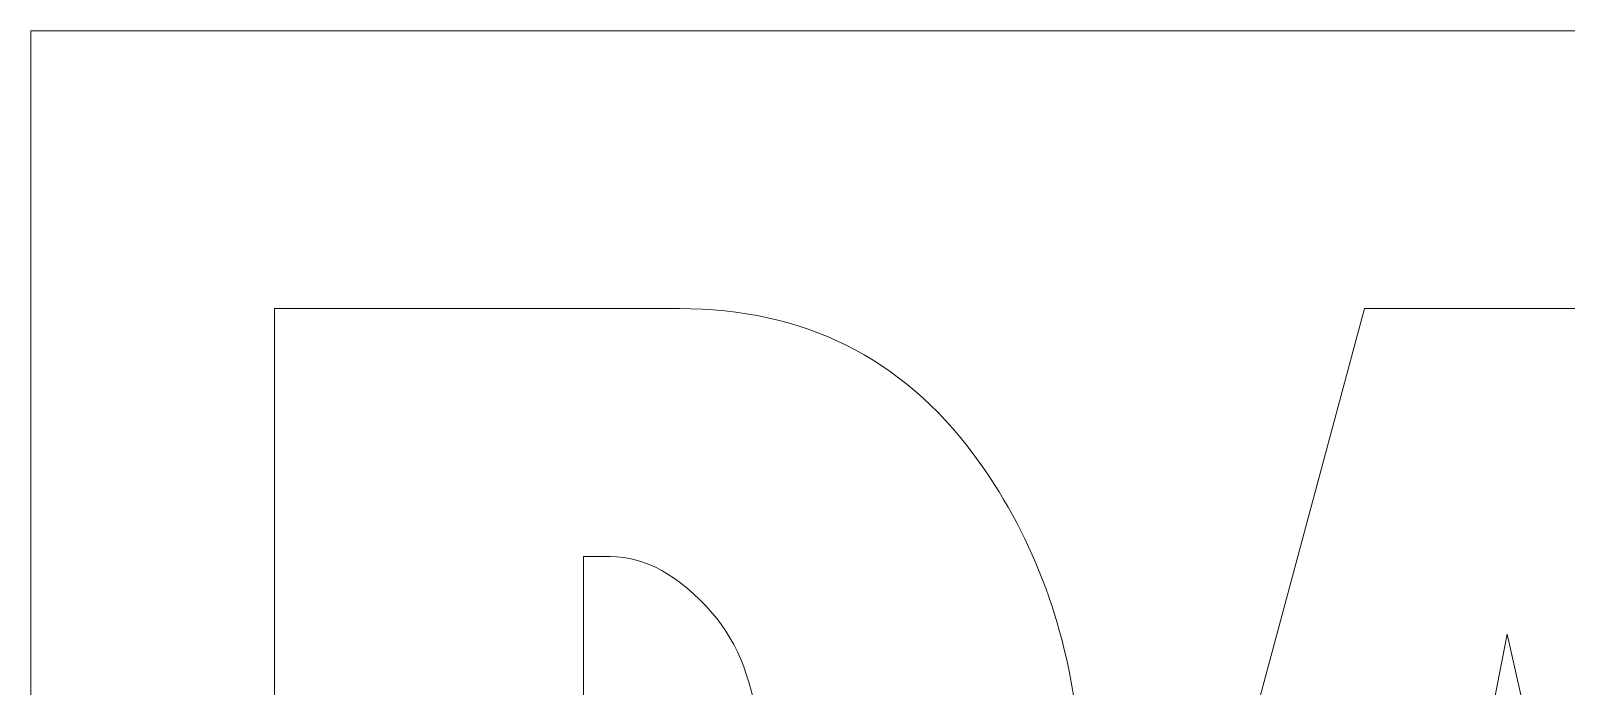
# Model space of a CAD drawing. Extents: x 18 to 982, y -1655 to 380.
# Drawn here: x 18.1 to 500, y -343.5 to -137.6 of the extents above; entities that cross this region are included whole.
import ezdxf

# ---------------------------------------------------------------- set-up
doc = ezdxf.new("R2010")
doc.units = 0
doc.header["$MEASUREMENT"] = 0
doc.layers.add('Layer 1', color=7, linetype='Continuous')

# ---------------------------------------------------------------- blocks, each defined once
blk = doc.blocks.new('block 2')
at = {"layer": 'Layer 1', "lineweight": 0}
blk.add_lwpolyline([(18.11001586914062, -137.6358589136998), (18.11001586914062, -619.5357612574498), (981.8899841308594, -619.5357612574498), (981.8899841308594, -137.6358589136998), (18.11001586914062, -137.6358589136998)], dxfattribs=at)
for points, knots in [([(313.0500183105505, -488.9757026636998), (289.7000427246094, -517.8555854761998), (259.2500305175781, -532.2857612574498), (221.6700134277307, -532.2857612574498), (221.6700134277307, -532.2857612574498), (94.58999633789062, -532.2857612574498), (94.58999633789062, -532.2857612574498), (94.58999633789062, -532.2857612574498), (94.58999633789062, -440.4957221949498), (94.58999633789062, -440.4957221949498), (96.39999389648074, -440.2657417261998), (98.31002807616824, -439.8155464136998), (100.2900085449182, -439.1754096949498), (105.5800476074182, -437.4654487574498), (110.5100402831995, -434.6754096949498), (114.7500305175781, -431.7154487574498), (118.0000305175781, -429.4454292261998), (120.8399963378906, -427.0758003199498), (123.1300354003906, -424.9854682886998), (131.9300231933594, -416.8258003199498), (139.5000305175781, -406.6456245386998), (145.6100158691406, -394.7354682886998), (145.6100158691406, -394.7354682886998), (145.6600036621094, -394.6358589136998), (145.6600036621094, -394.6358589136998), (145.9500427246094, -394.0255073511998), (146.2400207519495, -393.4053901636998), (146.5299987793005, -392.7857612574498), (157.0000305175781, -388.4254096949498), (164.7400207519495, -384.1055854761998), (173.1300354003906, -378.9053901636998), (173.4300231933594, -380.4254096949498), (173.9100036621094, -381.9053901636998), (174.6100158691406, -383.2554878199498), (176.1300354003906, -386.0855659449498), (178.4500427246094, -388.1456245386998), (181.1100158691406, -389.0557807886998), (182.2000427246094, -389.4254096949498), (183.3399963378906, -389.6153511011998), (184.5199890136682, -389.6153511011998), (187.3200378418005, -389.6153511011998), (189.7600402831995, -388.5557807886998), (191.5600280761682, -387.4254096949498), (191.5600280761682, -387.4254096949498), (191.5600280761682, -454.4356636011998), (191.5600280761682, -454.4356636011998), (191.5600280761682, -454.4356636011998), (199.9599914550781, -454.4356636011998), (199.9599914550781, -454.4356636011998), (214.6700134277307, -454.4356636011998), (226.2799987793005, -447.1358589136998), (234.8000183105505, -432.4757026636998), (240.9800109863281, -421.8653511011998), (244.9200134277307, -408.7755073511998), (246.6100158691406, -393.1856636011998), (247.3700256347693, -393.3155464136998), (248.1499938964807, -393.3858589136998), (248.9500427246094, -393.3858589136998), (255.3700256347693, -393.3858589136998), (261.7500305175781, -389.2554878199498), (267.4800109863281, -384.5357612574498), (269.7699890136682, -382.6553901636998), (271.9500427246094, -380.6754096949498), (273.9900207519495, -378.8458198511998), (276.2300109863281, -376.8258003199498), (278.3399963378906, -374.9053901636998), (279.9100036621094, -373.7755073511998), (282.6700134277307, -371.7955268824498), (283.4200134277307, -368.1553901636998), (281.7000427246094, -365.2154487574498), (281.7000427246094, -365.2154487574498), (281.4900207519495, -364.8155464136998), (281.4900207519495, -364.8155464136998), (281.4900207519495, -364.8155464136998), (281.3700256347693, -364.6153511011998), (281.3700256347693, -364.6153511011998), (280.1000061035193, -362.6553901636998), (278.0299987793005, -361.4654487574498), (275.8300476074182, -361.4654487574498), (274.5700378418005, -361.4654487574498), (273.3700256347693, -361.8653511011998), (272.3399963378906, -362.5958198511998), (272.3399963378906, -362.5958198511998), (272.1700134277307, -362.7154487574498), (272.1700134277307, -362.7154487574498), (272.1700134277307, -362.7154487574498), (272.0100402831995, -362.8555854761998), (272.0100402831995, -362.8555854761998), (271.0600280761682, -363.6954292261998), (269.8999938964807, -364.8155464136998), (268.5500183105505, -366.1153511011998), (268.2400207519495, -366.4053901636998), (267.9200134277307, -366.7154487574498), (267.5800476074182, -367.0557807886998), (263.1000061035193, -371.3555854761998), (256.3200378418005, -377.6456245386998), (251.2000427246094, -379.2755073511998), (250.5800476074182, -379.4654487574498), (250.1600036621094, -379.5455268824498), (249.8900451660193, -379.5655464136998), (249.7400207519495, -378.6553901636998), (249.8200378418005, -376.5357612574498), (250.9100036621094, -373.2955268824498), (250.9100036621094, -373.2955268824498), (250.9900207519495, -373.0455268824498), (250.9900207519495, -373.0455268824498), (251.4599914550781, -371.6055854761998), (252.0899963378906, -369.6358589136998), (252.0899963378906, -367.6153511011998), (252.0899963378906, -367.6153511011998), (252.0899963378906, -367.4654487574498), (252.0899963378906, -367.4654487574498), (251.9900207519495, -364.7354682886998), (250.7699890136682, -362.3858589136998), (248.7300109863281, -360.9854682886998), (248.1499938964807, -360.5958198511998), (247.5299987793005, -360.2955268824498), (246.8900451660193, -360.0958198511998), (245.1800231933594, -343.0655464136998), (240.2099914550781, -329.8653511011998), (232.0000305175781, -320.4957221949498), (221.6100158691406, -308.6553901636998), (210.9300231933594, -302.7257026636998), (199.9599914550781, -302.7257026636998), (199.9599914550781, -302.7257026636998), (191.5600280761682, -302.7257026636998), (191.5600280761682, -302.7257026636998), (191.5600280761682, -302.7257026636998), (191.5600280761682, -349.9156440699498), (191.5600280761682, -349.9156440699498), (190.9500427246094, -349.8258003199498), (190.3300476074182, -349.7857612574498), (189.7099914550781, -349.7857612574498), (185.6700134277307, -349.7857612574498), (181.5899963378906, -351.6553901636998), (178.5100402831995, -354.9454292261998), (178.5100402831995, -354.9454292261998), (178.4400329589807, -355.0255073511998), (178.4400329589807, -355.0255073511998), (176.8900451660193, -356.7755073511998), (175.7000427246094, -358.6954292261998), (174.9100036621094, -360.7354682886998), (174.7400207519495, -361.1553901636998), (174.6000061035193, -361.6055854761998), (174.4700012206995, -362.0557807886998), (172.9500427246094, -363.0357612574498), (171.5000305175781, -363.9854682886998), (170.1100158691406, -364.9053901636998), (164.0600280761682, -368.8653511011998), (158.9200134277307, -372.2354682886998), (152.6000061035193, -375.3956245386998), (152.6400451660193, -375.1954292261998), (152.6900329589807, -375.0054878199498), (152.7300109863281, -374.8355659449498), (153.3000183105505, -372.4854682886998), (153.6700134277307, -370.3956245386998), (153.8600158691406, -368.3956245386998), (154.0700378418005, -366.2154487574498), (154.2000427246094, -362.9854682886998), (152.9700012206995, -360.1553901636998), (152.9700012206995, -360.1553901636998), (152.9200134277307, -360.0455268824498), (152.9200134277307, -360.0455268824498), (151.3999938964807, -356.8258003199498), (148.4300231933594, -354.8956245386998), (144.9800109863281, -354.8956245386998), (143.9200134277307, -354.8956245386998), (142.8399963378906, -355.0758003199498), (141.7699890136682, -355.4454292261998), (137.3900451660193, -356.9454292261998), (132.9800109863281, -361.4854682886998), (129.2500305175781, -365.7755073511998), (128.6900329589807, -366.3858589136998), (128.1499938964807, -367.0255073511998), (127.6000061035193, -367.6954292261998), (127.1200256347693, -368.2154487574498), (126.6600036621094, -368.7554878199498), (126.1800231933594, -369.3057807886998), (125.9400329589807, -369.5758003199498), (125.7000427246094, -369.8555854761998), (125.4300231933594, -370.1553901636998), (124.0600280761682, -371.7154487574498), (122.2500305175781, -373.7354682886998), (120.4300231933594, -375.5758003199498), (120.1800231933594, -375.8155464136998), (119.9300231933594, -376.0655464136998), (119.6800231933594, -376.3057807886998), (119.6900329589807, -376.2955268824498), (119.6900329589807, -376.2857612574498), (119.6900329589807, -376.2857612574498), (120.3000183105505, -375.1358589136998), (121.0100402831995, -374.0255073511998), (121.7600402831995, -373.0455268824498), (122.5500183105505, -372.1055854761998), (123.0199890136682, -371.6754096949498), (123.2600402831995, -371.5054878199498), (123.2699890136682, -371.4854682886998), (123.2799987793005, -371.4854682886998), (123.2900085449182, -371.4854682886998), (124.8300476074182, -370.6456245386998), (125.9500427246094, -369.2554878199498), (126.4700012206995, -367.5855659449498), (126.9900207519495, -365.8858589136998), (126.8300476074182, -364.1055854761998), (126.0100402831995, -362.5357612574498), (126.0100402831995, -362.5357612574498), (125.9300231933594, -362.3653511011998), (125.9300231933594, -362.3653511011998), (125.0500183105505, -360.7354682886998), (123.6200256347693, -359.5655464136998), (121.8999938964807, -359.0758003199498), (121.2699890136682, -358.8956245386998), (120.6300354003906, -358.8057807886998), (119.9900207519495, -358.8057807886998), (118.8800354003906, -358.8057807886998), (117.7799987793005, -359.0855659449498), (116.8200378418005, -359.6055854761998), (116.8200378418005, -359.6055854761998), (116.4400329589807, -359.8155464136998), (116.4400329589807, -359.8155464136998), (116.2900085449182, -359.8956245386998), (116.1499938964807, -359.9654487574498), (115.9900207519495, -360.0758003199498), (115.9900207519495, -360.0758003199498), (115.8399963378906, -360.1553901636998), (115.8399963378906, -360.1553901636998), (115.4700012206995, -360.4053901636998), (115.1000061035193, -360.6754096949498), (114.7500305175781, -360.9654487574498), (110.7900085449182, -364.1153511011998), (108.0400085449182, -369.3155464136998), (107.2300109863281, -370.9454292261998), (106.0600280761682, -373.3458198511998), (105.2699890136682, -375.7955268824498), (104.8999938964807, -378.1954292261998), (104.3900451660193, -381.4454292261998), (104.8100280761682, -384.4654487574498), (106.1200256347693, -386.9654487574498), (106.1200256347693, -386.9654487574498), (106.2600402831995, -387.2354682886998), (106.2600402831995, -387.2354682886998), (106.2600402831995, -387.2354682886998), (106.4599914550781, -387.5054878199498), (106.4599914550781, -387.5054878199498), (106.5500183105505, -387.6553901636998), (106.6300354003906, -387.7857612574498), (106.7300109863281, -387.9053901636998), (108.3100280761682, -390.3858589136998), (110.6100158691406, -392.0855659449498), (113.2000427246094, -392.7154487574498), (113.5700378418005, -392.8155464136998), (113.9500427246094, -392.8858589136998), (114.3300476074182, -392.9254096949498), (108.9200134277307, -396.0958198511998), (103.6300354003906, -399.6358589136998), (98.55001831055051, -403.4854682886998), (97.16000366210938, -404.5455268824498), (95.83999633789062, -405.5855659449498), (94.58999633789062, -406.6153511011998), (94.58999633789062, -406.6153511011998), (94.58999633789062, -224.8858589136998), (94.58999633789062, -224.8858589136998), (94.58999633789062, -224.8858589136998), (221.6700134277307, -224.8858589136998), (221.6700134277307, -224.8858589136998), (260.6499938964807, -224.8858589136998), (291.4500427246094, -240.1856636011998), (314.1000061035193, -270.7857612574498), (332.0199890136682, -295.0255073511998), (342.8600158691406, -323.1553901636998), (346.5800476074182, -355.1553901636998), (346.0199890136682, -355.0855659449498), (345.4599914550781, -355.0557807886998), (344.8800354003906, -355.0557807886998), (340.8300476074182, -355.0557807886998), (336.6100158691406, -356.6055854761998), (333.3300476074182, -359.2857612574498), (330.0000305175781, -361.9854682886998), (327.5400085449182, -365.6456245386998), (326.3900451660193, -369.5557807886998), (325.9200134277307, -371.1358589136998), (325.4500427246094, -373.5557807886998), (325.9100036621094, -376.0655464136998), (326.5000305175781, -379.4454292261998), (328.4900207519495, -382.1055854761998), (331.3600158691406, -383.3355659449498), (332.4500427246094, -383.8057807886998), (333.6300354003906, -384.0455268824498), (334.8500061035193, -384.0455268824498), (337.1900329589807, -384.0455268824498), (339.6200256347693, -383.1954292261998), (342.3600158691406, -381.3956245386998), (343.8100280761682, -380.3858589136998), (345.1200256347693, -379.2154487574498), (346.1600036621094, -378.2755073511998), (346.7200012206995, -377.7857612574498), (347.2799987793005, -377.2554878199498), (347.8800354003906, -376.6754096949498), (347.9300231933594, -376.8155464136998), (347.9700012206995, -376.9556831324498), (348.0299987793005, -377.0958198511998), (348.0500183105505, -378.4454292261998), (348.0600280761682, -379.8057807886998), (348.0600280761682, -381.1754096949498), (348.0600280761682, -424.1656440699498), (336.3800354003906, -460.0958198511998), (313.0500183105505, -488.9757026636998)], [0, 0, 0, 0, 1, 1, 1, 2, 2, 2, 3, 3, 3, 4, 4, 4, 5, 5, 5, 6, 6, 6, 7, 7, 7, 8, 8, 8, 9, 9, 9, 10, 10, 10, 11, 11, 11, 12, 12, 12, 13, 13, 13, 14, 14, 14, 15, 15, 15, 16, 16, 16, 17, 17, 17, 18, 18, 18, 19, 19, 19, 20, 20, 20, 21, 21, 21, 22, 22, 22, 23, 23, 23, 24, 24, 24, 25, 25, 25, 26, 26, 26, 27, 27, 27, 28, 28, 28, 29, 29, 29, 30, 30, 30, 31, 31, 31, 32, 32, 32, 33, 33, 33, 34, 34, 34, 35, 35, 35, 36, 36, 36, 37, 37, 37, 38, 38, 38, 39, 39, 39, 40, 40, 40, 41, 41, 41, 42, 42, 42, 43, 43, 43, 44, 44, 44, 45, 45, 45, 46, 46, 46, 47, 47, 47, 48, 48, 48, 49, 49, 49, 50, 50, 50, 51, 51, 51, 52, 52, 52, 53, 53, 53, 54, 54, 54, 55, 55, 55, 56, 56, 56, 57, 57, 57, 58, 58, 58, 59, 59, 59, 60, 60, 60, 61, 61, 61, 62, 62, 62, 63, 63, 63, 64, 64, 64, 65, 65, 65, 66, 66, 66, 67, 67, 67, 68, 68, 68, 69, 69, 69, 70, 70, 70, 71, 71, 71, 72, 72, 72, 73, 73, 73, 74, 74, 74, 75, 75, 75, 76, 76, 76, 77, 77, 77, 78, 78, 78, 79, 79, 79, 80, 80, 80, 81, 81, 81, 82, 82, 82, 83, 83, 83, 84, 84, 84, 85, 85, 85, 86, 86, 86, 87, 87, 87, 88, 88, 88, 89, 89, 89, 90, 90, 90, 91, 91, 91, 92, 92, 92, 93, 93, 93, 94, 94, 94, 95, 95, 95, 96, 96, 96, 97, 97, 97, 98, 98, 98, 99, 99, 99, 100, 100, 100, 101, 101, 101, 102, 102, 102, 102]), ([(529.7599792480505, -532.2857612574498), (529.7599792480505, -532.2857612574498), (520.6499938964807, -495.1656440699498), (520.6499938964807, -495.1656440699498), (520.6499938964807, -495.1656440699498), (447.8300476074182, -495.1656440699498), (447.8300476074182, -495.1656440699498), (447.8300476074182, -495.1656440699498), (440.1300354003906, -532.2857612574498), (440.1300354003906, -532.2857612574498), (440.1300354003906, -532.2857612574498), (354.0100402831995, -532.2857612574498), (354.0100402831995, -532.2857612574498), (354.0100402831995, -532.2857612574498), (392.0600280761682, -390.7257026636998), (392.0600280761682, -390.7257026636998), (393.7300109863281, -391.5557807886998), (395.6300354003906, -391.9654487574498), (397.7200012206995, -391.9654487574498), (398.4400329589807, -391.9654487574498), (399.1800231933594, -391.9053901636998), (399.9300231933594, -391.8155464136998), (406.8800354003906, -390.9254096949498), (414.8100280761682, -386.1358589136998), (421.3500061035193, -381.6358589136998), (424.8700256347693, -387.1358589136998), (431.4800109863281, -390.3355659449498), (439.6499938964807, -390.3355659449498), (439.6499938964807, -390.3355659449498), (439.6600036621094, -390.3355659449498), (439.6600036621094, -390.3355659449498), (440.4100036621094, -390.3355659449498), (441.1700134277307, -390.3155464136998), (441.9599914550781, -390.2554878199498), (453.1700134277307, -389.4454292261998), (462.2400207519495, -384.5054878199498), (471.4200134277307, -378.7554878199498), (471.4200134277307, -378.7554878199498), (463.9400329589807, -417.3057807886998), (463.9400329589807, -417.3057807886998), (463.9400329589807, -417.3057807886998), (501.7500305175781, -417.3057807886998), (501.7500305175781, -417.3057807886998), (501.7500305175781, -417.3057807886998), (481.4400329589807, -327.0758003199498), (481.4400329589807, -327.0758003199498), (481.4400329589807, -327.0758003199498), (474.4400329589807, -363.1553901636998), (474.4400329589807, -363.1553901636998), (473.8100280761682, -362.9454292261998), (473.1399841308594, -362.8258003199498), (472.4700012206995, -362.8258003199498), (471.1900329589807, -362.8258003199498), (469.9700012206995, -363.2154487574498), (468.9200134277307, -364.0054878199498), (467.4800109863281, -364.9053901636998), (466.0500183105505, -365.8258003199498), (464.6300354003906, -366.7354682886998), (456.7200012206995, -371.8155464136998), (449.2500305175781, -376.6153511011998), (440.6700134277307, -376.9654487574498), (440.4200134277307, -376.9854682886998), (440.1499938964807, -376.9854682886998), (439.8900451660193, -376.9854682886998), (437.1800231933594, -376.9854682886998), (434.7500305175781, -376.3858589136998), (433.2300109863281, -375.3258003199498), (433.2300109863281, -375.3258003199498), (433.0299987793005, -375.1954292261998), (432.9800109863281, -375.1553901636998), (435.1200256347693, -374.3858589136998), (437.5800476074182, -373.1358589136998), (439.8800354003906, -371.0758003199498), (445.0800476074182, -366.4854682886998), (447.2900085449182, -360.4854682886998), (445.5299987793005, -355.8258003199498), (444.3200378418005, -352.6553901636998), (441.4100036621094, -350.6954292261998), (437.9100036621094, -350.6954292261998), (434.2600402831995, -350.6954292261998), (430.1499938964807, -352.7857612574498), (426.0400085449182, -356.7554878199498), (423.2300109863281, -359.4654487574498), (421.2099914550781, -362.5255073511998), (420.0000305175781, -365.6954292261998), (416.3100280761682, -369.0557807886998), (409.4900207519495, -374.0758003199498), (403.9500427246094, -376.8653511011998), (402.5100402831995, -377.6153511011998), (401.1600036621094, -378.1954292261998), (399.9800109863281, -378.5655464136998), (400.0500183105505, -378.2154487574498), (400.1200256347693, -377.8956245386998), (400.1800231933594, -377.5758003199498), (400.3399963378906, -376.7857612574498), (400.4700012206995, -376.1055854761998), (400.6900329589807, -375.5557807886998), (400.6900329589807, -375.5557807886998), (400.8200378418005, -375.2154487574498), (400.8200378418005, -375.2154487574498), (400.8200378418005, -375.2154487574498), (400.8900451660193, -374.8458198511998), (400.8900451660193, -374.8458198511998), (401.8000183105505, -370.3355659449498), (400.3200378418005, -367.4556831324498), (398.7699890136682, -365.7657417261998), (398.7699890136682, -365.7657417261998), (436.6300354003906, -224.8858589136998), (436.6300354003906, -224.8858589136998), (436.6300354003906, -224.8858589136998), (547.6100158691406, -224.8858589136998), (547.6100158691406, -224.8858589136998), (547.6100158691406, -224.8858589136998), (587.8799743652307, -374.6954292261998), (587.8799743652307, -374.6954292261998), (584.6200256347693, -376.4854682886998), (581.4499816894495, -377.7354682886998), (578.9499816894495, -377.7354682886998), (578.9499816894495, -377.7354682886998), (578.8399963378906, -377.7354682886998), (578.8399963378906, -377.7354682886998), (578.7300109863281, -376.6456245386998), (578.7900085449182, -375.0255073511998), (578.8100280761682, -374.2154487574498), (578.8100280761682, -374.2154487574498), (578.8299865722693, -373.6153511011998), (578.8299865722693, -373.6153511011998), (578.8299865722693, -373.6153511011998), (578.8399963378906, -373.4854682886998), (578.8399963378906, -373.4854682886998), (579.0099792480505, -370.8057807886998), (579.2500305175781, -366.7354682886998), (576.9100036621094, -363.5655464136998), (575.3299865722693, -361.4654487574498), (573.0899963378906, -360.3258003199498), (570.5899963378906, -360.3258003199498), (568.8399963378906, -360.3258003199498), (567.0600280761682, -360.8555854761998), (565.1399841308594, -361.9654487574498), (564.7500305175781, -362.1754096949498), (564.3799743652307, -362.4053901636998), (564.0000305175781, -362.6358589136998), (564.0699768066406, -361.8956245386998), (564.0799865722693, -361.1456245386998), (564.0500183105505, -360.4053901636998), (563.8000183105505, -355.1553901636998), (560.4599914550781, -351.3956245386998), (555.6900329589807, -351.0655464136998), (555.4900207519495, -351.0557807886998), (555.3000183105505, -351.0455268824498), (555.1000061035193, -351.0455268824498), (549.6900329589807, -351.0455268824498), (545.1399841308594, -355.3355659449498), (541.7599792480505, -359.0855659449498), (540.7500305175781, -360.1954292261998), (539.7699890136682, -361.3653511011998), (538.8500061035193, -362.5054878199498), (538.4499816894495, -362.2755073511998), (538.0199890136682, -362.0758003199498), (537.5799865722693, -361.9254096949498), (537.5799865722693, -361.9254096949498), (537.4200134277307, -361.8858589136998), (537.4200134277307, -361.8858589136998), (537.4200134277307, -361.8858589136998), (536.9700012206995, -361.7554878199498), (536.9700012206995, -361.7554878199498), (536.4499816894495, -361.6358589136998), (535.8999938964807, -361.5557807886998), (535.3600158691406, -361.5557807886998), (532.2900085449182, -361.5557807886998), (529.7300109863281, -363.8653511011998), (529.2799987793005, -367.0357612574498), (529.2799987793005, -367.0357612574498), (529.2599792480505, -367.1754096949498), (529.2599792480505, -367.1754096949498), (529.1600036621094, -368.0855659449498), (528.8000183105505, -369.2154487574498), (528.5400085449182, -370.0758003199498), (528.2699890136682, -370.7554878199498), (528.0699768066406, -371.4254096949498), (527.8899841308594, -372.0054878199498), (527.8899841308594, -372.0054878199498), (527.5699768066406, -373.0357612574498), (527.5699768066406, -373.0357612574498), (526.9400329589807, -374.9854682886998), (526.3500061035193, -377.0758003199498), (526.3399963378906, -379.1358589136998), (526.2599792480505, -381.6954292261998), (527.2500305175781, -384.0255073511998), (529.0600280761682, -385.5357612574498), (530.3399963378906, -386.6456245386998), (531.8700256347693, -387.2354682886998), (533.5000305175781, -387.2354682886998), (534.8199768066406, -387.2354682886998), (536.1200256347693, -386.8555854761998), (537.2099914550781, -386.1553901636998), (539.3399963378906, -384.8653511011998), (541.0400085449182, -382.5054878199498), (542.4200134277307, -380.6055854761998), (542.4200134277307, -380.6055854761998), (542.7599792480505, -380.1153511011998), (542.7599792480505, -380.1153511011998), (544.3999938964807, -377.7955268824498), (546.0099792480505, -375.5054878199498), (547.6700134277307, -373.3653511011998), (547.6299743652307, -373.4854682886998), (547.6000061035193, -373.6358589136998), (547.5799865722693, -373.7857612574498), (547.2400207519495, -375.2857612574498), (546.3600158691406, -379.2554878199498), (548.7900085449182, -382.4654487574498), (550.2400207519495, -384.4454292261998), (552.3100280761682, -385.5357612574498), (554.6399841308594, -385.5357612574498), (555.9499816894495, -385.5357612574498), (557.2699890136682, -385.1954292261998), (558.5299987793005, -384.5455268824498), (560.5899963378906, -383.5054878199498), (562.2799987793005, -381.9854682886998), (563.8299865722693, -380.5958198511998), (563.8299865722693, -380.5958198511998), (563.9100036621094, -380.5255073511998), (563.9100036621094, -380.5255073511998), (564.5099792480505, -379.9654487574498), (565.1499938964807, -379.3653511011998), (565.8299865722693, -378.7354682886998), (566.0000305175781, -380.2154487574498), (566.3100280761682, -381.7154487574498), (566.8899841308594, -383.1954292261998), (567.1900329589807, -383.9854682886998), (567.5600280761682, -384.7354682886998), (568.0199890136682, -385.5357612574498), (568.0199890136682, -385.5357612574498), (568.0799865722693, -385.6456245386998), (568.0799865722693, -385.6456245386998), (570.2500305175781, -389.1153511011998), (573.6999816894495, -391.1153511011998), (578.0199890136682, -391.4254096949498), (578.4800109863281, -391.4654487574498), (578.9400329589807, -391.4854682886998), (579.4200134277307, -391.4854682886998), (583.2799987793005, -391.4854682886998), (587.3700256347693, -390.2657417261998), (591.5400085449182, -388.3258003199498), (591.5400085449182, -388.3258003199498), (594.2900085449182, -398.5655464136998), (594.2900085449182, -398.5655464136998), (591.9700012206995, -400.1456245386998), (589.6700134277307, -401.7657417261998), (587.4300231933594, -403.4854682886998), (576.0899963378906, -412.0855659449498), (569.6100158691406, -419.8355659449498), (568.1600036621094, -426.5255073511998), (566.8100280761682, -432.5455268824498), (569.5099792480505, -437.7354682886998), (575.0199890136682, -439.7755073511998), (576.6800231933594, -440.3858589136998), (578.5400085449182, -440.6954292261998), (580.5699768066406, -440.6954292261998), (583.2099914550781, -440.6954292261998), (586.1200256347693, -440.1754096949498), (589.1700134277307, -439.1754096949498), (594.3100280761682, -437.5054878199498), (599.1100158691406, -434.8458198511998), (603.2699890136682, -431.9654487574498), (603.2699890136682, -431.9654487574498), (630.2300109863281, -532.2857612574498), (630.2300109863281, -532.2857612574498), (630.2300109863281, -532.2857612574498), (529.7599792480505, -532.2857612574498), (529.7599792480505, -532.2857612574498)], [0, 0, 0, 0, 1, 1, 1, 2, 2, 2, 3, 3, 3, 4, 4, 4, 5, 5, 5, 6, 6, 6, 7, 7, 7, 8, 8, 8, 9, 9, 9, 10, 10, 10, 11, 11, 11, 12, 12, 12, 13, 13, 13, 14, 14, 14, 15, 15, 15, 16, 16, 16, 17, 17, 17, 18, 18, 18, 19, 19, 19, 20, 20, 20, 21, 21, 21, 22, 22, 22, 23, 23, 23, 24, 24, 24, 25, 25, 25, 26, 26, 26, 27, 27, 27, 28, 28, 28, 29, 29, 29, 30, 30, 30, 31, 31, 31, 32, 32, 32, 33, 33, 33, 34, 34, 34, 35, 35, 35, 36, 36, 36, 37, 37, 37, 38, 38, 38, 39, 39, 39, 40, 40, 40, 41, 41, 41, 42, 42, 42, 43, 43, 43, 44, 44, 44, 45, 45, 45, 46, 46, 46, 47, 47, 47, 48, 48, 48, 49, 49, 49, 50, 50, 50, 51, 51, 51, 52, 52, 52, 53, 53, 53, 54, 54, 54, 55, 55, 55, 56, 56, 56, 57, 57, 57, 58, 58, 58, 59, 59, 59, 60, 60, 60, 61, 61, 61, 62, 62, 62, 63, 63, 63, 64, 64, 64, 65, 65, 65, 66, 66, 66, 67, 67, 67, 68, 68, 68, 69, 69, 69, 70, 70, 70, 71, 71, 71, 72, 72, 72, 73, 73, 73, 74, 74, 74, 75, 75, 75, 76, 76, 76, 77, 77, 77, 78, 78, 78, 79, 79, 79, 80, 80, 80, 81, 81, 81, 82, 82, 82, 83, 83, 83, 84, 84, 84, 85, 85, 85, 86, 86, 86, 87, 87, 87, 88, 88, 88, 89, 89, 89, 90, 90, 90, 90])]:
    blk.add_open_spline(points, degree=3, knots=knots, dxfattribs=at)

msp = doc.modelspace()

# ---------------------------------------------------------------- block references
at = {"layer": 'Layer 1'}
msp.add_blockref('block 2', (0, 0), dxfattribs=at)

doc.saveas('drawing.dxf')
